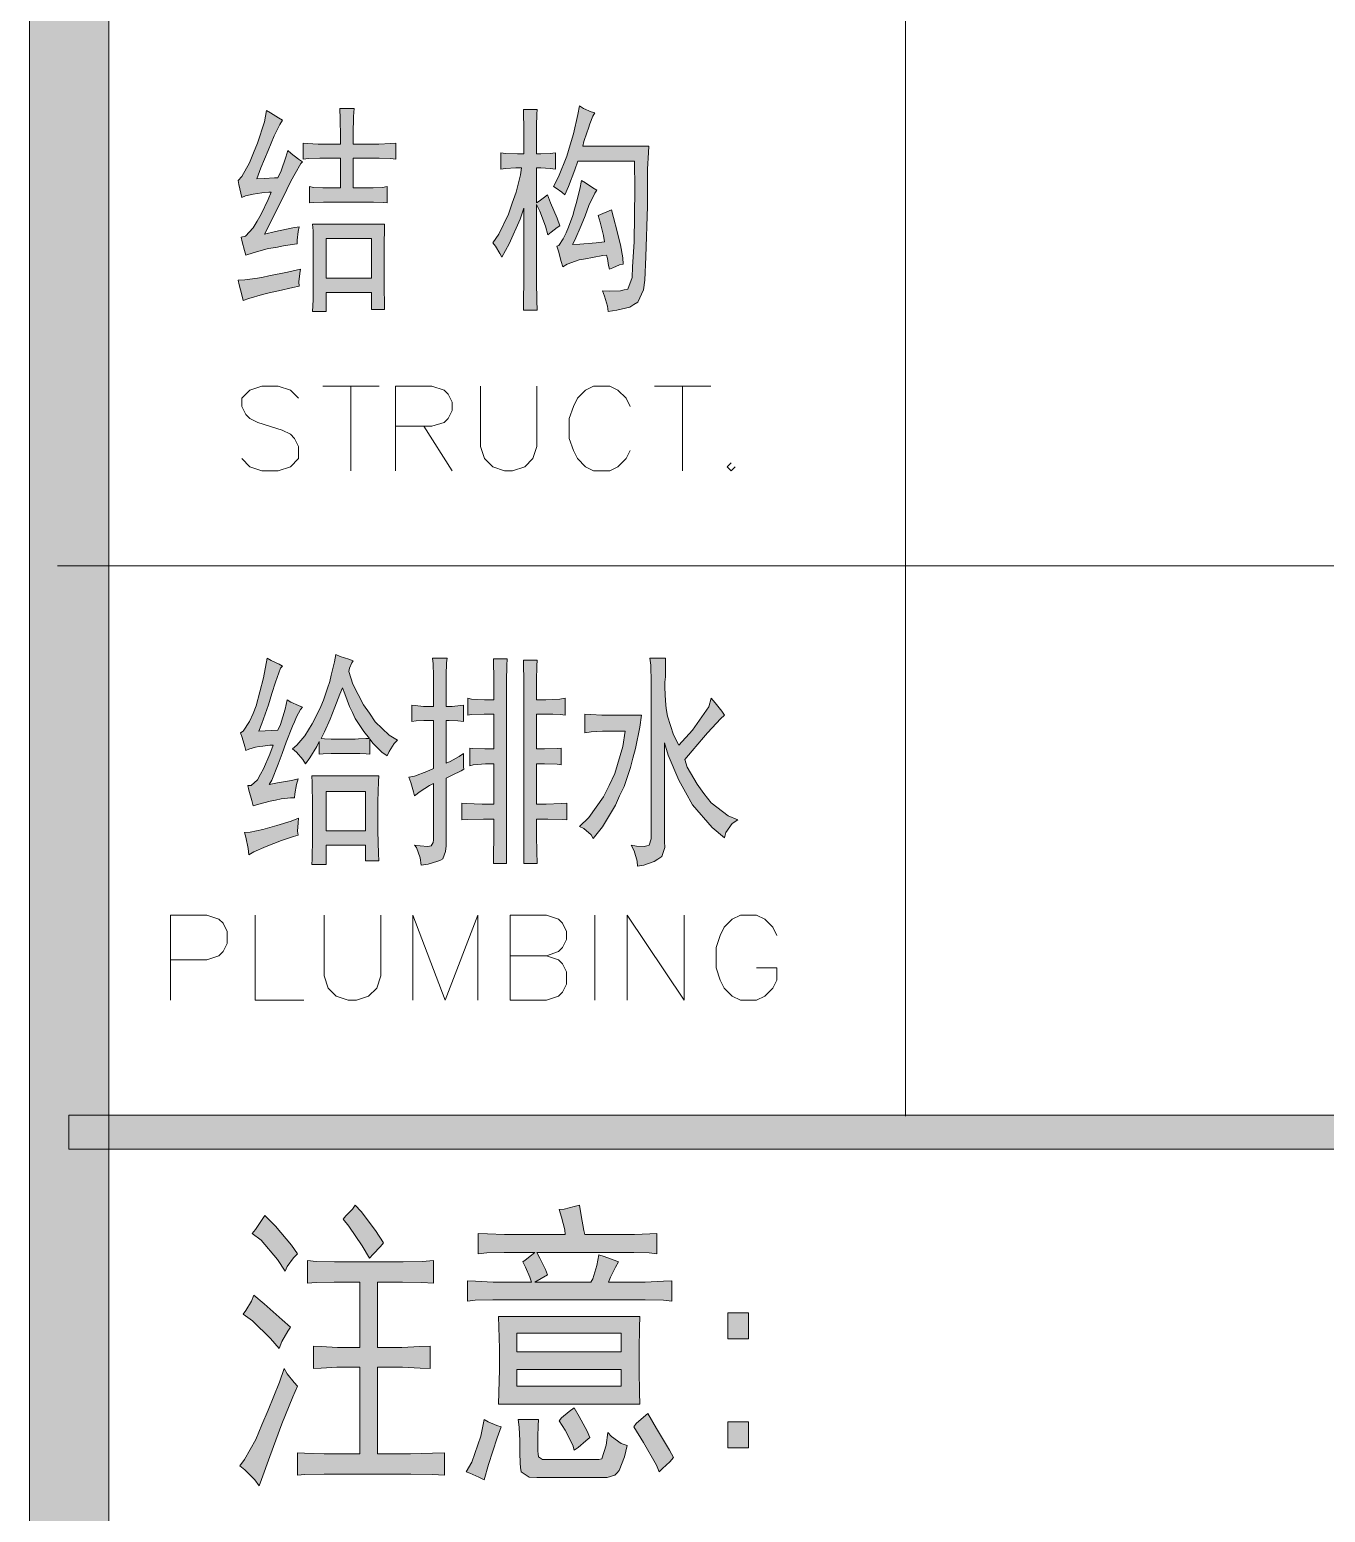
# Model space of a CAD drawing. Header units: millimetres. Extents: x 0 to 586, y 0 to 414.
# Drawn here: x 541.05 to 552.32, y 309.81 to 322.71 of the extents above; entities that cross this region are included whole.
import ezdxf

# ---------------------------------------------------------------- set-up
doc = ezdxf.new("R2010")
doc.units = ezdxf.units.MM

msp = doc.modelspace()

# ---------------------------------------------------------------- hatches: boundary and pattern name
h = msp.add_hatch(color=0)
h.dxf.hatch_style = 2
h.paths.add_polyline_path([(541.736139, 9.860139), (541.048222, 9.860139), (541.048222, 404.223361), (541.736139, 404.223361)])
h = msp.add_hatch(color=0)
h.dxf.hatch_style = 2
h.paths.add_polyline_path([(543.754028, 321.719222), (543.754028, 321.782722), (543.7505, 321.937944), (543.746972, 322.029667), (543.870444, 322.029667), (543.866917, 321.959111), (543.863389, 321.803889), (543.863389, 321.719222), (544.032722, 321.719222), (544.085639, 321.719222), (544.187944, 321.72275), (544.233806, 321.726278), (544.233806, 321.588694), (544.187944, 321.592222), (544.089167, 321.59575), (544.03625, 321.59575), (543.863389, 321.59575), (543.863389, 321.338222), (543.997444, 321.338222), (544.03625, 321.338222), (544.117389, 321.34175), (544.159722, 321.348806), (544.159722, 321.207694), (544.124444, 321.211222), (544.039778, 321.21475), (543.990389, 321.21475), (543.65525, 321.21475), (543.605861, 321.21475), (543.517667, 321.211222), (543.482389, 321.207694), (543.482389, 321.348806), (543.517667, 321.34175), (543.598806, 321.338222), (543.644667, 321.338222), (543.754028, 321.338222), (543.754028, 321.59575), (543.627028, 321.59575), (543.574111, 321.59575), (543.475333, 321.592222), (543.429472, 321.588694), (543.429472, 321.726278), (543.46475, 321.72275), (543.56, 321.719222), (543.612917, 321.719222)])
h = msp.add_hatch(color=0)
h.dxf.hatch_style = 2
h.paths.add_polyline_path([(545.965944, 321.990861), (545.948306, 321.962639), (545.923611, 321.895611), (545.9095, 321.856806), (545.895389, 321.818), (545.870694, 321.740389), (545.860111, 321.701583), (546.435139, 321.701583), (546.431611, 321.645139), (546.424556, 321.5005), (546.424556, 321.415833), (546.424556, 321.179472), (546.410444, 320.7385), (546.399861, 320.533889), (546.389278, 320.449222), (546.339889, 320.343389), (546.304611, 320.322222), (546.269333, 320.301056), (546.156444, 320.272833), (546.082361, 320.26225), (546.075306, 320.308111), (546.050611, 320.396306), (546.032972, 320.442167), (546.096472, 320.438639), (546.188194, 320.442167), (546.219944, 320.449222), (546.251694, 320.456278), (546.2905, 320.558583), (546.294028, 320.650306), (546.308139, 320.869028), (546.315194, 321.327639), (546.311667, 321.571056), (545.817778, 321.571056), (545.793083, 321.493444), (545.736639, 321.348806), (545.704889, 321.27825), (545.680194, 321.299417), (545.630806, 321.334694), (545.606111, 321.348806), (545.648444, 321.433472), (545.722528, 321.613389), (545.75075, 321.712167), (545.778972, 321.807417), (545.817778, 321.97675), (545.831889, 322.050833), (545.867167, 322.029667), (545.934194, 321.997917)])
h = msp.add_hatch(color=0)
h.dxf.hatch_style = 2
h.paths.add_polyline_path([(543.249556, 321.927361), (543.224861, 321.888556), (543.175472, 321.789778), (543.150778, 321.726278), (543.122556, 321.662778), (543.059056, 321.511083), (543.023778, 321.415833), (543.087278, 321.419361), (543.179, 321.426417), (543.207222, 321.426417), (543.235444, 321.486389), (543.277778, 321.606333), (543.295417, 321.662778), (543.323639, 321.638083), (543.387139, 321.588694), (543.422417, 321.564), (543.408306, 321.549889), (543.358917, 321.461694), (543.320111, 321.394667), (543.284833, 321.324111), (543.171944, 321.094806), (543.090806, 320.936056), (543.186056, 320.957222), (543.33775, 320.988972), (543.394194, 320.999556), (543.383611, 320.957222), (543.376556, 320.883139), (543.376556, 320.851389), (543.351861, 320.847861), (543.256611, 320.83375), (543.189583, 320.819639), (543.122556, 320.809056), (542.992028, 320.773778), (542.928528, 320.752611), (542.917944, 320.791417), (542.896778, 320.869028), (542.889722, 320.907833), (542.925, 320.918417), (542.992028, 320.988972), (543.027306, 321.048944), (543.062583, 321.108917), (543.122556, 321.235917), (543.150778, 321.299417), (543.129611, 321.299417), (543.069639, 321.295889), (543.030833, 321.288833), (542.992028, 321.281778), (542.925, 321.267667), (542.89325, 321.253556), (542.886194, 321.292361), (542.868556, 321.366444), (542.8615, 321.401722), (542.89325, 321.437), (542.960278, 321.556944), (542.995556, 321.641611), (543.030833, 321.726278), (543.090806, 321.91325), (543.108444, 322.012028), (543.143722, 321.990861), (543.214278, 321.948528)])
h = msp.add_hatch(color=0)
h.dxf.hatch_style = 2
h.paths.add_polyline_path([(545.556722, 320.929), (545.535556, 321.003083), (545.486167, 321.133611), (545.457944, 321.193583), (545.457944, 320.604444), (545.457944, 320.523306), (545.461472, 320.3575), (545.465, 320.272833), (545.345056, 320.272833), (545.345056, 320.361028), (545.348583, 320.526833), (545.348583, 320.604444), (545.348583, 321.161833), (545.316833, 321.066583), (545.221583, 320.851389), (545.158083, 320.734972), (545.140444, 320.766722), (545.101639, 320.830222), (545.076944, 320.858444), (545.129861, 320.936056), (545.214528, 321.108917), (545.246278, 321.204167), (545.281556, 321.299417), (545.320361, 321.451111), (545.327417, 321.511083), (545.278028, 321.511083), (545.189833, 321.507556), (545.1475, 321.5005), (545.1475, 321.641611), (545.189833, 321.638083), (545.292139, 321.634556), (545.348583, 321.634556), (545.348583, 321.810944), (545.348583, 321.870917), (545.345056, 321.973222), (545.345056, 322.019083), (545.465, 322.019083), (545.461472, 321.980278), (545.457944, 321.877972), (545.457944, 321.810944), (545.457944, 321.634556), (545.49675, 321.634556), (545.577889, 321.638083), (545.62375, 321.641611), (545.62375, 321.5005), (545.577889, 321.507556), (545.49675, 321.511083), (545.457944, 321.511083), (545.457944, 321.207694), (545.482639, 321.221806), (545.5285, 321.257083), (545.553194, 321.27825), (545.581417, 321.207694), (545.637861, 321.073639), (545.662556, 321.006611), (545.637861, 320.9925), (545.584944, 320.953694)])
h = msp.add_hatch(color=0)
h.dxf.hatch_style = 2
h.paths.add_polyline_path([(546.06825, 320.752611), (546.0365, 320.749083), (545.944778, 320.731444), (545.884806, 320.720861), (545.828361, 320.710278), (545.726056, 320.675), (545.68725, 320.650306), (545.673139, 320.696167), (545.648444, 320.787889), (545.634333, 320.830222), (545.651972, 320.837278), (545.690778, 320.893722), (545.715472, 320.946639), (545.736639, 320.996028), (545.775444, 321.098333), (545.789556, 321.15125), (545.803667, 321.200639), (545.835417, 321.327639), (545.849528, 321.401722), (545.884806, 321.380556), (545.948306, 321.338222), (545.983583, 321.317056), (545.965944, 321.292361), (545.913028, 321.183), (545.881278, 321.094806), (545.846, 321.010139), (545.793083, 320.883139), (545.771917, 320.844333), (545.835417, 320.847861), (545.976528, 320.858444), (546.050611, 320.869028), (546.040028, 320.921944), (546.011806, 321.038361), (545.994167, 321.098333), (546.110583, 321.147722), (546.128222, 321.080694), (546.159972, 320.957222), (546.174083, 320.89725), (546.188194, 320.840806), (546.209361, 320.727917), (546.212889, 320.675), (546.181139, 320.667944), (546.121167, 320.64325), (546.092944, 320.629139), (546.085889, 320.660889), (546.075306, 320.724389)])
h = msp.add_hatch(color=0)
h.paths.add_polyline_path([(544.135028, 321.020722), (544.135028, 320.971333), (544.1315, 320.858444), (544.1315, 320.798472), (544.1315, 320.533889), (544.1315, 320.459806), (544.135028, 320.332806), (544.135028, 320.279889), (544.022139, 320.279889), (544.022139, 320.428056), (543.627028, 320.428056), (543.627028, 320.26225), (543.510611, 320.26225), (543.514139, 320.364556), (543.514139, 320.495083), (543.514139, 320.526833), (543.514139, 320.812583), (543.514139, 320.858444), (543.514139, 320.964278), (543.510611, 321.020722)])
h.paths.add_polyline_path([(544.022139, 320.551528), (544.022139, 320.89725), (543.627028, 320.89725), (543.627028, 320.551528)])
h = msp.add_hatch(color=0)
h.dxf.hatch_style = 2
h.paths.add_polyline_path([(543.404778, 320.629139), (543.397722, 320.593861), (543.390667, 320.519778), (543.394194, 320.480972), (543.33775, 320.470389), (543.214278, 320.442167), (543.143722, 320.428056), (543.073167, 320.410417), (542.95675, 320.375139), (542.907361, 320.3575), (542.89325, 320.406889), (542.872083, 320.495083), (542.8615, 320.533889), (542.921472, 320.537417), (543.030833, 320.551528), (543.080222, 320.562111), (543.129611, 320.572694), (543.291889, 320.604444)])
h = msp.add_hatch(color=0)
h.paths.add_polyline_path([(543.863389, 317.221306), (543.852806, 317.203667), (543.831639, 317.157806), (543.824583, 317.129583), (543.859861, 317.020222), (543.951583, 316.840306), (544.0045, 316.766222), (544.053889, 316.692139), (544.177361, 316.575722), (544.247917, 316.533389), (544.219694, 316.501639), (544.177361, 316.434611), (544.159722, 316.395806), (544.113861, 316.427556), (544.03625, 316.501639), (544.008028, 316.540444), (544.008028, 316.409917), (543.976278, 316.413444), (543.919833, 316.416972), (543.891611, 316.416972), (543.708167, 316.416972), (543.672889, 316.416972), (543.602333, 316.413444), (543.567056, 316.409917), (543.567056, 316.519278), (543.545889, 316.476944), (543.485917, 316.378167), (543.447111, 316.32525), (543.425944, 316.364056), (543.3695, 316.427556), (543.334222, 316.455778), (543.373028, 316.487528), (543.443583, 316.568667), (543.475333, 316.621583), (543.507083, 316.6745), (543.56, 316.776806), (543.581167, 316.826194), (543.605861, 316.879111), (543.641139, 316.984944), (543.658778, 317.041389), (543.672889, 317.097833), (543.701111, 317.21425), (543.711694, 317.27775), (543.7505, 317.260111), (543.824583, 317.235417)])
h.paths.add_polyline_path([(544.0045, 316.5475), (543.955111, 316.607472), (543.881028, 316.720361), (543.856333, 316.773278), (543.831639, 316.826194), (543.789306, 316.935556), (543.771667, 316.988472), (543.746972, 316.932028), (543.704639, 316.819139), (543.683472, 316.766222), (543.662306, 316.713306), (543.612917, 316.603944), (543.584694, 316.5475), (543.612917, 316.543972), (543.672889, 316.540444), (543.708167, 316.540444), (543.881028, 316.540444), (543.90925, 316.543972), (543.97275, 316.5475)])
h = msp.add_hatch(color=0)
h.dxf.hatch_style = 2
h.paths.add_polyline_path([(543.249556, 317.175444), (543.231917, 317.157806), (543.186056, 317.037861), (543.154306, 316.939083), (543.126083, 316.840306), (543.069639, 316.678028), (543.041417, 316.611), (543.207222, 316.618056), (543.231917, 316.667444), (543.270722, 316.8015), (543.288361, 316.882639), (543.320111, 316.861472), (543.387139, 316.83325), (543.422417, 316.819139), (543.404778, 316.797972), (543.3695, 316.734472), (543.351861, 316.692139), (543.334222, 316.653333), (543.281306, 316.51575), (543.246028, 316.416972), (543.21075, 316.321722), (543.154306, 316.184139), (543.133139, 316.145333), (543.203694, 316.159444), (543.327167, 316.180611), (543.383611, 316.194722), (543.3695, 316.145333), (543.355389, 316.064194), (543.351861, 316.028917), (543.316583, 316.028917), (543.235444, 316.021861), (543.186056, 316.011278), (543.140194, 316.000694), (543.041417, 315.976), (542.992028, 315.961889), (542.981444, 316.00775), (542.95675, 316.095944), (542.946167, 316.138278), (542.974389, 316.138278), (543.030833, 316.187667), (543.055528, 316.237056), (543.08375, 316.282917), (543.136667, 316.409917), (543.168417, 316.487528), (543.136667, 316.487528), (543.076694, 316.480472), (543.044944, 316.476944), (543.013194, 316.469889), (542.95675, 316.45225), (542.928528, 316.441667), (542.921472, 316.476944), (542.896778, 316.554556), (542.882667, 316.596889), (542.907361, 316.611), (542.960278, 316.695667), (542.992028, 316.762694), (543.02025, 316.829722), (543.08375, 317.073139), (543.1155, 317.246), (543.150778, 317.224833), (543.217806, 317.193083)])
h = msp.add_hatch(color=0)
h.dxf.hatch_style = 2
h.paths.add_polyline_path([(544.346694, 316.208833), (544.396083, 316.219417), (544.505444, 316.258222), (544.561889, 316.286444), (544.561889, 316.702722), (544.5125, 316.702722), (544.477222, 316.702722), (544.410194, 316.699194), (544.374917, 316.695667), (544.374917, 316.836778), (544.403139, 316.83325), (544.473694, 316.826194), (544.5125, 316.826194), (544.561889, 316.826194), (544.561889, 317.037861), (544.561889, 317.090778), (544.558361, 317.196611), (544.554833, 317.246), (544.681833, 317.246), (544.674778, 317.203667), (544.67125, 317.097833), (544.67125, 317.037861), (544.67125, 316.826194), (544.724167, 316.826194), (544.79825, 316.83325), (544.822944, 316.836778), (544.822944, 316.695667), (544.773556, 316.699194), (544.699472, 316.702722), (544.67125, 316.702722), (544.67125, 316.332306), (544.706528, 316.346417), (544.784139, 316.38875), (544.822944, 316.416972), (544.822944, 316.371111), (544.822944, 316.300556), (544.826472, 316.279389), (544.801778, 316.265278), (544.724167, 316.226472), (544.67125, 316.201778), (544.67125, 315.612639), (544.667722, 315.56325), (544.643028, 315.49975), (544.621861, 315.489167), (544.600694, 315.478583), (544.516028, 315.453889), (544.456056, 315.443306), (544.445472, 315.506806), (544.413722, 315.598528), (544.396083, 315.619694), (544.445472, 315.612639), (544.5125, 315.605583), (544.526611, 315.609111), (544.540722, 315.612639), (544.558361, 315.640861), (544.561889, 315.665556), (544.561889, 316.155917), (544.526611, 316.138278), (544.445472, 316.085361), (544.396083, 316.046556), (544.389028, 316.081833), (544.364333, 316.162972)])
h = msp.add_hatch(color=0)
h.dxf.hatch_style = 2
h.paths.add_polyline_path([(545.087528, 316.988472), (545.087528, 317.080194), (545.084, 317.203667), (545.084, 317.238944), (545.203944, 317.238944), (545.200417, 317.1825), (545.196889, 317.044917), (545.196889, 316.96025), (545.196889, 315.457417), (545.084, 315.457417), (545.084, 315.542083), (545.087528, 315.679667), (545.087528, 315.729056), (545.087528, 315.845472), (544.995806, 315.845472), (544.854694, 315.841944), (544.808833, 315.838417), (544.808833, 315.983056), (544.847639, 315.979528), (544.985222, 315.976), (545.087528, 315.976), (545.087528, 316.32525), (545.013444, 316.32525), (544.907611, 316.318194), (544.879389, 316.307611), (544.879389, 316.462833), (544.904083, 316.459306), (545.009917, 316.455778), (545.087528, 316.455778), (545.087528, 316.759167), (545.002861, 316.759167), (544.889972, 316.755639), (544.86175, 316.748583), (544.86175, 316.89675), (544.8935, 316.889694), (545.006389, 316.882639), (545.087528, 316.882639)])
h = msp.add_hatch(color=0)
h.dxf.hatch_style = 2
h.paths.add_polyline_path([(545.465, 317.228361), (545.461472, 317.178972), (545.457944, 317.051972), (545.457944, 316.974361), (545.457944, 316.882639), (545.539083, 316.882639), (545.662556, 316.889694), (545.708417, 316.89675), (545.708417, 316.748583), (545.666083, 316.755639), (545.599056, 316.759167), (545.574361, 316.759167), (545.457944, 316.759167), (545.457944, 316.455778), (545.5285, 316.455778), (545.637861, 316.459306), (545.673139, 316.462833), (545.673139, 316.318194), (545.637861, 316.321722), (545.5285, 316.32525), (545.457944, 316.32525), (545.457944, 315.976), (545.542611, 315.976), (545.673139, 315.979528), (545.722528, 315.983056), (545.722528, 315.838417), (545.68725, 315.841944), (545.556722, 315.845472), (545.457944, 315.845472), (545.457944, 315.729056), (545.457944, 315.697306), (545.461472, 315.56325), (545.465, 315.457417), (545.348583, 315.457417), (545.348583, 316.974361), (545.348583, 317.059028), (545.345056, 317.186028), (545.345056, 317.228361)])
h = msp.add_hatch(color=0)
h.dxf.hatch_style = 2
h.paths.add_polyline_path([(546.579778, 317.246), (546.579778, 317.186028), (546.579778, 317.083722), (546.57625, 317.037861), (546.57625, 316.988472), (546.579778, 316.875583), (546.586833, 316.808556), (546.597417, 316.741528), (546.650333, 316.57925), (546.696194, 316.487528), (546.816139, 316.618056), (546.95725, 316.822667), (546.978417, 316.89675), (547.013694, 316.857944), (547.070139, 316.783861), (547.094833, 316.748583), (547.059556, 316.716833), (546.985472, 316.639222), (546.946667, 316.596889), (546.911389, 316.554556), (546.812611, 316.438139), (546.749111, 316.364056), (546.770278, 316.297028), (546.854944, 316.148861), (546.914917, 316.067722), (546.978417, 315.986583), (547.126583, 315.873694), (547.21125, 315.838417), (547.161861, 315.806667), (547.105417, 315.729056), (547.094833, 315.683194), (546.985472, 315.771389), (546.816139, 315.968944), (546.756167, 316.078306), (546.696194, 316.184139), (546.604472, 316.402861), (546.572722, 316.508694), (546.572722, 315.651444), (546.57625, 315.598528), (546.548028, 315.520917), (546.51275, 315.496222), (546.481, 315.475056), (546.392806, 315.443306), (546.336361, 315.43625), (546.332833, 315.478583), (546.308139, 315.570306), (546.283444, 315.619694), (546.329306, 315.609111), (546.396333, 315.605583), (546.4175, 315.612639), (546.438667, 315.619694), (546.456306, 315.672611), (546.456306, 315.714944), (546.456306, 316.935556), (546.456306, 317.034333), (546.452778, 317.186028), (546.445722, 317.246)])
h = msp.add_hatch(color=0)
h.dxf.hatch_style = 2
h.paths.add_polyline_path([(546.371639, 316.748583), (546.357528, 316.646278), (546.318722, 316.459306), (546.297556, 316.374639), (546.276389, 316.2935), (546.219944, 316.127694), (546.181139, 316.046556), (546.145861, 315.965417), (546.032972, 315.778444), (545.951833, 315.676139), (545.934194, 315.707889), (545.870694, 315.764333), (545.831889, 315.781972), (545.913028, 315.859583), (546.040028, 316.0395), (546.089417, 316.138278), (546.138806, 316.240583), (546.209361, 316.476944), (546.230528, 316.611), (546.075306, 316.611), (546.032972, 316.611), (545.934194, 316.603944), (545.87775, 316.596889), (545.87775, 316.759167), (545.930667, 316.755639), (546.025917, 316.748583), (546.06825, 316.748583)])
h = msp.add_hatch(color=0)
h.paths.add_polyline_path([(543.969222, 315.482111), (543.969222, 315.619694), (543.627028, 315.619694), (543.627028, 315.450361), (543.503556, 315.450361), (543.507083, 315.496222), (543.510611, 315.683194), (543.510611, 315.820778), (543.510611, 315.961889), (543.507083, 316.162972), (543.503556, 316.222944), (544.085639, 316.222944), (544.082111, 316.173556), (544.078583, 315.997167), (544.078583, 315.866639), (544.078583, 315.739639), (544.082111, 315.545611), (544.085639, 315.482111)])
h.paths.add_polyline_path([(543.969222, 315.743167), (543.969222, 316.085361), (543.627028, 316.085361), (543.627028, 315.743167)])
h = msp.add_hatch(color=0)
h.dxf.hatch_style = 2
h.paths.add_polyline_path([(542.917944, 315.729056), (542.967333, 315.732583), (543.076694, 315.75375), (543.136667, 315.771389), (543.200167, 315.789028), (543.323639, 315.827833), (543.387139, 315.852528), (543.383611, 315.813722), (543.380083, 315.739639), (543.383611, 315.704361), (543.344806, 315.693778), (543.238972, 315.6585), (543.171944, 315.633806), (543.104917, 315.605583), (542.999083, 315.559722), (542.95675, 315.535028), (542.949694, 315.587944), (542.928528, 315.686722)])
h = msp.add_hatch(color=0)
h.dxf.hatch_style = 2
h.paths.add_polyline_path([(541.390417, 312.973861), (541.390417, 313.270194), (575.772139, 313.270194), (575.772139, 312.973861)])
h = msp.add_hatch(color=0)
h.dxf.hatch_style = 2
h.paths.add_polyline_path([(543.775194, 312.363556), (543.799889, 312.391778), (543.856333, 312.45175), (543.881028, 312.487028), (543.933944, 312.430583), (544.057417, 312.264778), (544.127972, 312.158944), (544.09975, 312.127194), (544.03625, 312.060167), (544.0045, 312.024889), (543.941, 312.130722), (543.824583, 312.303583)])
h = msp.add_hatch(color=0)
h.dxf.hatch_style = 2
h.paths.add_polyline_path([(545.24275, 312.074278), (545.175722, 312.074278), (545.027556, 312.07075), (544.949944, 312.063694), (544.949944, 312.240083), (545.031083, 312.236556), (545.17925, 312.2295), (545.24275, 312.2295), (545.708417, 312.2295), (545.704889, 312.271833), (545.676667, 312.381194), (545.6555, 312.448222), (545.697833, 312.45175), (545.786028, 312.472917), (545.831889, 312.487028), (545.846, 312.395306), (545.870694, 312.264778), (545.87775, 312.2295), (546.234056, 312.2295), (546.311667, 312.2295), (546.445722, 312.236556), (546.505694, 312.240083), (546.505694, 312.063694), (546.438667, 312.07075), (546.304611, 312.074278), (546.234056, 312.074278), (545.461472, 312.074278), (545.486167, 312.024889), (545.535556, 311.926111), (545.553194, 311.88025), (545.443833, 311.81675), (545.930667, 311.81675), (545.948306, 311.844972), (545.983583, 311.961389), (546.001222, 312.053111), (546.047083, 312.039), (546.135278, 312.00725), (546.170556, 311.993139), (546.145861, 311.947278), (546.103528, 311.859083), (546.085889, 311.81675), (546.318722, 311.81675), (546.403389, 311.81675), (546.562139, 311.823806), (546.636222, 311.827333), (546.636222, 311.650944), (546.562139, 311.658), (546.403389, 311.661528), (546.318722, 311.661528), (545.158083, 311.661528), (545.076944, 311.661528), (544.92525, 311.658), (544.858222, 311.650944), (544.858222, 311.827333), (544.928778, 311.823806), (545.080472, 311.81675), (545.158083, 311.81675), (545.415611, 311.81675), (545.4015, 311.859083), (545.362694, 311.947278), (545.338, 311.993139), (545.359167, 312.00725), (545.415611, 312.049583), (545.443833, 312.074278)])
h = msp.add_hatch(color=0)
h.dxf.hatch_style = 2
h.paths.add_polyline_path([(543.094333, 312.395306), (543.186056, 312.303583), (543.327167, 312.137778), (543.380083, 312.063694), (543.344806, 312.028417), (543.288361, 311.950806), (543.270722, 311.912), (543.203694, 312.014306), (543.062583, 312.180111), (542.984972, 312.240083), (543.013194, 312.275361), (543.066111, 312.352972)])
h = msp.add_hatch(color=0)
h.dxf.hatch_style = 2
h.paths.add_polyline_path([(544.223222, 311.993139), (544.297306, 311.993139), (544.466639, 311.996667), (544.561889, 312.003722), (544.561889, 311.806167), (544.459583, 311.813222), (544.293778, 311.81675), (544.230278, 311.81675), (544.075056, 311.81675), (544.075056, 311.248778), (544.223222, 311.248778), (544.286722, 311.248778), (544.441944, 311.255833), (544.533667, 311.259361), (544.533667, 311.065333), (544.445472, 311.068861), (544.293778, 311.075917), (544.223222, 311.075917), (544.075056, 311.075917), (544.075056, 310.320972), (544.269083, 310.320972), (544.360806, 310.320972), (544.554833, 310.328028), (544.657139, 310.331556), (544.657139, 310.137528), (544.554833, 310.141056), (544.364333, 310.144583), (544.276139, 310.144583), (543.711694, 310.144583), (543.609389, 310.144583), (543.443583, 310.141056), (543.380083, 310.137528), (543.380083, 310.331556), (543.440056, 310.328028), (543.609389, 310.320972), (543.71875, 310.320972), (543.919833, 310.320972), (543.919833, 311.075917), (543.796361, 311.075917), (543.722278, 311.075917), (543.584694, 311.068861), (543.517667, 311.065333), (543.517667, 311.259361), (543.584694, 311.255833), (543.725806, 311.248778), (543.803417, 311.248778), (543.919833, 311.248778), (543.919833, 311.81675), (543.775194, 311.81675), (543.697583, 311.81675), (543.542361, 311.813222), (543.46475, 311.806167), (543.46475, 312.003722), (543.542361, 311.996667), (543.701111, 311.993139), (543.78225, 311.993139)])
h = msp.add_hatch(color=0)
h.dxf.hatch_style = 2
h.paths.add_polyline_path([(542.999083, 311.703861), (543.087278, 311.62625), (543.246028, 311.488667), (543.316583, 311.425167), (543.295417, 311.389889), (543.2425, 311.298167), (543.217806, 311.238194), (543.143722, 311.326389), (542.9885, 311.478083), (542.907361, 311.538056), (542.928528, 311.569806), (542.977917, 311.650944)])
h = msp.add_hatch(color=0)
h.paths.add_polyline_path([(546.357528, 311.516889), (546.354, 311.421639), (546.350472, 311.231139), (546.350472, 311.135889), (546.350472, 311.047694), (546.354, 310.857194), (546.357528, 310.754889), (545.126333, 310.754889), (545.129861, 310.857194), (545.136917, 311.05475), (545.136917, 311.146472), (545.136917, 311.238194), (545.129861, 311.425167), (545.126333, 311.516889)])
h.paths.add_polyline_path([(546.19525, 311.209972), (546.19525, 311.37225), (545.288611, 311.37225), (545.288611, 311.209972)])
h.paths.add_polyline_path([(546.19525, 310.910111), (546.19525, 311.05475), (545.288611, 311.05475), (545.288611, 310.910111)])
h = msp.add_hatch(color=0)
h.dxf.hatch_style = 2
h.paths.add_polyline_path([(547.302972, 311.322861), (547.123056, 311.322861), (547.123056, 311.548639), (547.302972, 311.548639)])
h = msp.add_hatch(color=0)
h.dxf.hatch_style = 2
h.paths.add_polyline_path([(543.380083, 310.910111), (543.33775, 310.818389), (543.2425, 310.582028), (543.189583, 310.440917), (543.136667, 310.299806), (543.066111, 310.098722), (543.044944, 310.042278), (543.006139, 310.095194), (542.921472, 310.183389), (542.875611, 310.218667), (542.917944, 310.271583), (543.016722, 310.447972), (543.069639, 310.574972), (543.122556, 310.701972), (543.221333, 310.945389), (543.263667, 311.065333), (543.288361, 311.019472), (543.348333, 310.941861)])
h = msp.add_hatch(color=0)
h.dxf.hatch_style = 2
h.paths.add_polyline_path([(545.786028, 310.723139), (545.828361, 310.645528), (545.898917, 310.518528), (545.923611, 310.465611), (545.888333, 310.433861), (545.821306, 310.377417), (545.786028, 310.352722), (545.775444, 310.398583), (545.708417, 310.529111), (545.6555, 310.61025), (545.676667, 310.634944), (545.743694, 310.691389)])
h = msp.add_hatch(color=0)
h.dxf.hatch_style = 2
h.paths.add_polyline_path([(546.428083, 310.67375), (546.502167, 310.543222), (546.615056, 310.352722), (546.650333, 310.289222), (546.618583, 310.253944), (546.555083, 310.193972), (546.526861, 310.16575), (546.502167, 310.222194), (546.389278, 310.41975), (546.304611, 310.557333), (546.325778, 310.585556), (546.389278, 310.642)])
h = msp.add_hatch(color=0)
h.dxf.hatch_style = 2
h.paths.add_polyline_path([(545.151028, 310.557333), (545.11575, 310.462083), (545.041667, 310.22925), (545.002861, 310.095194), (544.957, 310.119889), (544.879389, 310.155167), (544.847639, 310.16575), (544.897028, 310.250417), (544.974639, 310.476194), (545.002861, 310.620833), (545.038139, 310.599667), (545.112222, 310.567917)])
h = msp.add_hatch(color=0)
h.dxf.hatch_style = 2
h.paths.add_polyline_path([(545.475583, 310.620833), (545.472056, 310.564389), (545.468528, 310.472667), (545.468528, 310.433861), (545.468528, 310.405639), (545.468528, 310.345667), (545.472056, 310.320972), (545.475583, 310.296278), (545.510861, 310.271583), (545.546139, 310.271583), (546.001222, 310.271583), (546.025917, 310.278639), (546.064722, 310.398583), (546.078833, 310.507944), (546.110583, 310.472667), (546.19525, 310.412694), (546.248167, 310.395056), (546.223472, 310.296278), (546.177611, 310.176333), (546.156444, 310.155167), (546.138806, 310.137528), (546.071778, 310.116361), (546.025917, 310.116361), (545.461472, 310.116361), (545.394444, 310.119889), (545.323889, 310.16575), (545.320361, 310.204556), (545.316833, 310.239833), (545.313306, 310.331556), (545.313306, 310.384472), (545.313306, 310.433861), (545.30625, 310.553806), (545.299194, 310.620833)])
h = msp.add_hatch(color=0)
h.dxf.hatch_style = 2
h.paths.add_polyline_path([(547.302972, 310.373889), (547.123056, 310.373889), (547.123056, 310.599667), (547.302972, 310.599667)])

# ---------------------------------------------------------------- linework, layer by layer
at = {"color": 0, "lineweight": 0}
for points in [[(541.736139, 9.860139), (541.048222, 9.860139), (541.048222, 404.223361), (541.736139, 404.223361)], [(543.754028, 321.719222), (543.754028, 321.782722), (543.7505, 321.937944), (543.746972, 322.029667), (543.870444, 322.029667), (543.866917, 321.959111), (543.863389, 321.803889), (543.863389, 321.719222), (544.032722, 321.719222), (544.085639, 321.719222), (544.187944, 321.72275), (544.233806, 321.726278), (544.233806, 321.588694), (544.187944, 321.592222), (544.089167, 321.59575), (544.03625, 321.59575), (543.863389, 321.59575), (543.863389, 321.338222), (543.997444, 321.338222), (544.03625, 321.338222), (544.117389, 321.34175), (544.159722, 321.348806), (544.159722, 321.207694), (544.124444, 321.211222), (544.039778, 321.21475), (543.990389, 321.21475), (543.65525, 321.21475), (543.605861, 321.21475), (543.517667, 321.211222), (543.482389, 321.207694), (543.482389, 321.348806), (543.517667, 321.34175), (543.598806, 321.338222), (543.644667, 321.338222), (543.754028, 321.338222), (543.754028, 321.59575), (543.627028, 321.59575), (543.574111, 321.59575), (543.475333, 321.592222), (543.429472, 321.588694), (543.429472, 321.726278), (543.46475, 321.72275), (543.56, 321.719222), (543.612917, 321.719222)], [(545.965944, 321.990861), (545.948306, 321.962639), (545.923611, 321.895611), (545.9095, 321.856806), (545.895389, 321.818), (545.870694, 321.740389), (545.860111, 321.701583), (546.435139, 321.701583), (546.431611, 321.645139), (546.424556, 321.5005), (546.424556, 321.415833), (546.424556, 321.179472), (546.410444, 320.7385), (546.399861, 320.533889), (546.389278, 320.449222), (546.339889, 320.343389), (546.304611, 320.322222), (546.269333, 320.301056), (546.156444, 320.272833), (546.082361, 320.26225), (546.075306, 320.308111), (546.050611, 320.396306), (546.032972, 320.442167), (546.096472, 320.438639), (546.188194, 320.442167), (546.219944, 320.449222), (546.251694, 320.456278), (546.2905, 320.558583), (546.294028, 320.650306), (546.308139, 320.869028), (546.315194, 321.327639), (546.311667, 321.571056), (545.817778, 321.571056), (545.793083, 321.493444), (545.736639, 321.348806), (545.704889, 321.27825), (545.680194, 321.299417), (545.630806, 321.334694), (545.606111, 321.348806), (545.648444, 321.433472), (545.722528, 321.613389), (545.75075, 321.712167), (545.778972, 321.807417), (545.817778, 321.97675), (545.831889, 322.050833), (545.867167, 322.029667), (545.934194, 321.997917)], [(543.249556, 321.927361), (543.224861, 321.888556), (543.175472, 321.789778), (543.150778, 321.726278), (543.122556, 321.662778), (543.059056, 321.511083), (543.023778, 321.415833), (543.087278, 321.419361), (543.179, 321.426417), (543.207222, 321.426417), (543.235444, 321.486389), (543.277778, 321.606333), (543.295417, 321.662778), (543.323639, 321.638083), (543.387139, 321.588694), (543.422417, 321.564), (543.408306, 321.549889), (543.358917, 321.461694), (543.320111, 321.394667), (543.284833, 321.324111), (543.171944, 321.094806), (543.090806, 320.936056), (543.186056, 320.957222), (543.33775, 320.988972), (543.394194, 320.999556), (543.383611, 320.957222), (543.376556, 320.883139), (543.376556, 320.851389), (543.351861, 320.847861), (543.256611, 320.83375), (543.189583, 320.819639), (543.122556, 320.809056), (542.992028, 320.773778), (542.928528, 320.752611), (542.917944, 320.791417), (542.896778, 320.869028), (542.889722, 320.907833), (542.925, 320.918417), (542.992028, 320.988972), (543.027306, 321.048944), (543.062583, 321.108917), (543.122556, 321.235917), (543.150778, 321.299417), (543.129611, 321.299417), (543.069639, 321.295889), (543.030833, 321.288833), (542.992028, 321.281778), (542.925, 321.267667), (542.89325, 321.253556), (542.886194, 321.292361), (542.868556, 321.366444), (542.8615, 321.401722), (542.89325, 321.437), (542.960278, 321.556944), (542.995556, 321.641611), (543.030833, 321.726278), (543.090806, 321.91325), (543.108444, 322.012028), (543.143722, 321.990861), (543.214278, 321.948528)], [(545.556722, 320.929), (545.535556, 321.003083), (545.486167, 321.133611), (545.457944, 321.193583), (545.457944, 320.604444), (545.457944, 320.523306), (545.461472, 320.3575), (545.465, 320.272833), (545.345056, 320.272833), (545.345056, 320.361028), (545.348583, 320.526833), (545.348583, 320.604444), (545.348583, 321.161833), (545.316833, 321.066583), (545.221583, 320.851389), (545.158083, 320.734972), (545.140444, 320.766722), (545.101639, 320.830222), (545.076944, 320.858444), (545.129861, 320.936056), (545.214528, 321.108917), (545.246278, 321.204167), (545.281556, 321.299417), (545.320361, 321.451111), (545.327417, 321.511083), (545.278028, 321.511083), (545.189833, 321.507556), (545.1475, 321.5005), (545.1475, 321.641611), (545.189833, 321.638083), (545.292139, 321.634556), (545.348583, 321.634556), (545.348583, 321.810944), (545.348583, 321.870917), (545.345056, 321.973222), (545.345056, 322.019083), (545.465, 322.019083), (545.461472, 321.980278), (545.457944, 321.877972), (545.457944, 321.810944), (545.457944, 321.634556), (545.49675, 321.634556), (545.577889, 321.638083), (545.62375, 321.641611), (545.62375, 321.5005), (545.577889, 321.507556), (545.49675, 321.511083), (545.457944, 321.511083), (545.457944, 321.207694), (545.482639, 321.221806), (545.5285, 321.257083), (545.553194, 321.27825), (545.581417, 321.207694), (545.637861, 321.073639), (545.662556, 321.006611), (545.637861, 320.9925), (545.584944, 320.953694)], [(546.06825, 320.752611), (546.0365, 320.749083), (545.944778, 320.731444), (545.884806, 320.720861), (545.828361, 320.710278), (545.726056, 320.675), (545.68725, 320.650306), (545.673139, 320.696167), (545.648444, 320.787889), (545.634333, 320.830222), (545.651972, 320.837278), (545.690778, 320.893722), (545.715472, 320.946639), (545.736639, 320.996028), (545.775444, 321.098333), (545.789556, 321.15125), (545.803667, 321.200639), (545.835417, 321.327639), (545.849528, 321.401722), (545.884806, 321.380556), (545.948306, 321.338222), (545.983583, 321.317056), (545.965944, 321.292361), (545.913028, 321.183), (545.881278, 321.094806), (545.846, 321.010139), (545.793083, 320.883139), (545.771917, 320.844333), (545.835417, 320.847861), (545.976528, 320.858444), (546.050611, 320.869028), (546.040028, 320.921944), (546.011806, 321.038361), (545.994167, 321.098333), (546.110583, 321.147722), (546.128222, 321.080694), (546.159972, 320.957222), (546.174083, 320.89725), (546.188194, 320.840806), (546.209361, 320.727917), (546.212889, 320.675), (546.181139, 320.667944), (546.121167, 320.64325), (546.092944, 320.629139), (546.085889, 320.660889), (546.075306, 320.724389)], [(544.135028, 321.020722), (544.135028, 320.971333), (544.1315, 320.858444), (544.1315, 320.798472), (544.1315, 320.533889), (544.1315, 320.459806), (544.135028, 320.332806), (544.135028, 320.279889), (544.022139, 320.279889), (544.022139, 320.428056), (543.627028, 320.428056), (543.627028, 320.26225), (543.510611, 320.26225), (543.514139, 320.364556), (543.514139, 320.495083), (543.514139, 320.526833), (543.514139, 320.812583), (543.514139, 320.858444), (543.514139, 320.964278), (543.510611, 321.020722)], [(544.022139, 320.551528), (544.022139, 320.89725), (543.627028, 320.89725), (543.627028, 320.551528)], [(543.404778, 320.629139), (543.397722, 320.593861), (543.390667, 320.519778), (543.394194, 320.480972), (543.33775, 320.470389), (543.214278, 320.442167), (543.143722, 320.428056), (543.073167, 320.410417), (542.95675, 320.375139), (542.907361, 320.3575), (542.89325, 320.406889), (542.872083, 320.495083), (542.8615, 320.533889), (542.921472, 320.537417), (543.030833, 320.551528), (543.080222, 320.562111), (543.129611, 320.572694), (543.291889, 320.604444)], [(543.863389, 317.221306), (543.852806, 317.203667), (543.831639, 317.157806), (543.824583, 317.129583), (543.859861, 317.020222), (543.951583, 316.840306), (544.0045, 316.766222), (544.053889, 316.692139), (544.177361, 316.575722), (544.247917, 316.533389), (544.219694, 316.501639), (544.177361, 316.434611), (544.159722, 316.395806), (544.113861, 316.427556), (544.03625, 316.501639), (544.008028, 316.540444), (544.008028, 316.409917), (543.976278, 316.413444), (543.919833, 316.416972), (543.891611, 316.416972), (543.708167, 316.416972), (543.672889, 316.416972), (543.602333, 316.413444), (543.567056, 316.409917), (543.567056, 316.519278), (543.545889, 316.476944), (543.485917, 316.378167), (543.447111, 316.32525), (543.425944, 316.364056), (543.3695, 316.427556), (543.334222, 316.455778), (543.373028, 316.487528), (543.443583, 316.568667), (543.475333, 316.621583), (543.507083, 316.6745), (543.56, 316.776806), (543.581167, 316.826194), (543.605861, 316.879111), (543.641139, 316.984944), (543.658778, 317.041389), (543.672889, 317.097833), (543.701111, 317.21425), (543.711694, 317.27775), (543.7505, 317.260111), (543.824583, 317.235417)], [(543.249556, 317.175444), (543.231917, 317.157806), (543.186056, 317.037861), (543.154306, 316.939083), (543.126083, 316.840306), (543.069639, 316.678028), (543.041417, 316.611), (543.207222, 316.618056), (543.231917, 316.667444), (543.270722, 316.8015), (543.288361, 316.882639), (543.320111, 316.861472), (543.387139, 316.83325), (543.422417, 316.819139), (543.404778, 316.797972), (543.3695, 316.734472), (543.351861, 316.692139), (543.334222, 316.653333), (543.281306, 316.51575), (543.246028, 316.416972), (543.21075, 316.321722), (543.154306, 316.184139), (543.133139, 316.145333), (543.203694, 316.159444), (543.327167, 316.180611), (543.383611, 316.194722), (543.3695, 316.145333), (543.355389, 316.064194), (543.351861, 316.028917), (543.316583, 316.028917), (543.235444, 316.021861), (543.186056, 316.011278), (543.140194, 316.000694), (543.041417, 315.976), (542.992028, 315.961889), (542.981444, 316.00775), (542.95675, 316.095944), (542.946167, 316.138278), (542.974389, 316.138278), (543.030833, 316.187667), (543.055528, 316.237056), (543.08375, 316.282917), (543.136667, 316.409917), (543.168417, 316.487528), (543.136667, 316.487528), (543.076694, 316.480472), (543.044944, 316.476944), (543.013194, 316.469889), (542.95675, 316.45225), (542.928528, 316.441667), (542.921472, 316.476944), (542.896778, 316.554556), (542.882667, 316.596889), (542.907361, 316.611), (542.960278, 316.695667), (542.992028, 316.762694), (543.02025, 316.829722), (543.08375, 317.073139), (543.1155, 317.246), (543.150778, 317.224833), (543.217806, 317.193083)], [(544.346694, 316.208833), (544.396083, 316.219417), (544.505444, 316.258222), (544.561889, 316.286444), (544.561889, 316.702722), (544.5125, 316.702722), (544.477222, 316.702722), (544.410194, 316.699194), (544.374917, 316.695667), (544.374917, 316.836778), (544.403139, 316.83325), (544.473694, 316.826194), (544.5125, 316.826194), (544.561889, 316.826194), (544.561889, 317.037861), (544.561889, 317.090778), (544.558361, 317.196611), (544.554833, 317.246), (544.681833, 317.246), (544.674778, 317.203667), (544.67125, 317.097833), (544.67125, 317.037861), (544.67125, 316.826194), (544.724167, 316.826194), (544.79825, 316.83325), (544.822944, 316.836778), (544.822944, 316.695667), (544.773556, 316.699194), (544.699472, 316.702722), (544.67125, 316.702722), (544.67125, 316.332306), (544.706528, 316.346417), (544.784139, 316.38875), (544.822944, 316.416972), (544.822944, 316.371111), (544.822944, 316.300556), (544.826472, 316.279389), (544.801778, 316.265278), (544.724167, 316.226472), (544.67125, 316.201778), (544.67125, 315.612639), (544.667722, 315.56325), (544.643028, 315.49975), (544.621861, 315.489167), (544.600694, 315.478583), (544.516028, 315.453889), (544.456056, 315.443306), (544.445472, 315.506806), (544.413722, 315.598528), (544.396083, 315.619694), (544.445472, 315.612639), (544.5125, 315.605583), (544.526611, 315.609111), (544.540722, 315.612639), (544.558361, 315.640861), (544.561889, 315.665556), (544.561889, 316.155917), (544.526611, 316.138278), (544.445472, 316.085361), (544.396083, 316.046556), (544.389028, 316.081833), (544.364333, 316.162972)], [(545.087528, 316.988472), (545.087528, 317.080194), (545.084, 317.203667), (545.084, 317.238944), (545.203944, 317.238944), (545.200417, 317.1825), (545.196889, 317.044917), (545.196889, 316.96025), (545.196889, 315.457417), (545.084, 315.457417), (545.084, 315.542083), (545.087528, 315.679667), (545.087528, 315.729056), (545.087528, 315.845472), (544.995806, 315.845472), (544.854694, 315.841944), (544.808833, 315.838417), (544.808833, 315.983056), (544.847639, 315.979528), (544.985222, 315.976), (545.087528, 315.976), (545.087528, 316.32525), (545.013444, 316.32525), (544.907611, 316.318194), (544.879389, 316.307611), (544.879389, 316.462833), (544.904083, 316.459306), (545.009917, 316.455778), (545.087528, 316.455778), (545.087528, 316.759167), (545.002861, 316.759167), (544.889972, 316.755639), (544.86175, 316.748583), (544.86175, 316.89675), (544.8935, 316.889694), (545.006389, 316.882639), (545.087528, 316.882639)], [(545.465, 317.228361), (545.461472, 317.178972), (545.457944, 317.051972), (545.457944, 316.974361), (545.457944, 316.882639), (545.539083, 316.882639), (545.662556, 316.889694), (545.708417, 316.89675), (545.708417, 316.748583), (545.666083, 316.755639), (545.599056, 316.759167), (545.574361, 316.759167), (545.457944, 316.759167), (545.457944, 316.455778), (545.5285, 316.455778), (545.637861, 316.459306), (545.673139, 316.462833), (545.673139, 316.318194), (545.637861, 316.321722), (545.5285, 316.32525), (545.457944, 316.32525), (545.457944, 315.976), (545.542611, 315.976), (545.673139, 315.979528), (545.722528, 315.983056), (545.722528, 315.838417), (545.68725, 315.841944), (545.556722, 315.845472), (545.457944, 315.845472), (545.457944, 315.729056), (545.457944, 315.697306), (545.461472, 315.56325), (545.465, 315.457417), (545.348583, 315.457417), (545.348583, 316.974361), (545.348583, 317.059028), (545.345056, 317.186028), (545.345056, 317.228361)], [(546.579778, 317.246), (546.579778, 317.186028), (546.579778, 317.083722), (546.57625, 317.037861), (546.57625, 316.988472), (546.579778, 316.875583), (546.586833, 316.808556), (546.597417, 316.741528), (546.650333, 316.57925), (546.696194, 316.487528), (546.816139, 316.618056), (546.95725, 316.822667), (546.978417, 316.89675), (547.013694, 316.857944), (547.070139, 316.783861), (547.094833, 316.748583), (547.059556, 316.716833), (546.985472, 316.639222), (546.946667, 316.596889), (546.911389, 316.554556), (546.812611, 316.438139), (546.749111, 316.364056), (546.770278, 316.297028), (546.854944, 316.148861), (546.914917, 316.067722), (546.978417, 315.986583), (547.126583, 315.873694), (547.21125, 315.838417), (547.161861, 315.806667), (547.105417, 315.729056), (547.094833, 315.683194), (546.985472, 315.771389), (546.816139, 315.968944), (546.756167, 316.078306), (546.696194, 316.184139), (546.604472, 316.402861), (546.572722, 316.508694), (546.572722, 315.651444), (546.57625, 315.598528), (546.548028, 315.520917), (546.51275, 315.496222), (546.481, 315.475056), (546.392806, 315.443306), (546.336361, 315.43625), (546.332833, 315.478583), (546.308139, 315.570306), (546.283444, 315.619694), (546.329306, 315.609111), (546.396333, 315.605583), (546.4175, 315.612639), (546.438667, 315.619694), (546.456306, 315.672611), (546.456306, 315.714944), (546.456306, 316.935556), (546.456306, 317.034333), (546.452778, 317.186028), (546.445722, 317.246)], [(544.0045, 316.5475), (543.955111, 316.607472), (543.881028, 316.720361), (543.856333, 316.773278), (543.831639, 316.826194), (543.789306, 316.935556), (543.771667, 316.988472), (543.746972, 316.932028), (543.704639, 316.819139), (543.683472, 316.766222), (543.662306, 316.713306), (543.612917, 316.603944), (543.584694, 316.5475), (543.612917, 316.543972), (543.672889, 316.540444), (543.708167, 316.540444), (543.881028, 316.540444), (543.90925, 316.543972), (543.97275, 316.5475)], [(546.371639, 316.748583), (546.357528, 316.646278), (546.318722, 316.459306), (546.297556, 316.374639), (546.276389, 316.2935), (546.219944, 316.127694), (546.181139, 316.046556), (546.145861, 315.965417), (546.032972, 315.778444), (545.951833, 315.676139), (545.934194, 315.707889), (545.870694, 315.764333), (545.831889, 315.781972), (545.913028, 315.859583), (546.040028, 316.0395), (546.089417, 316.138278), (546.138806, 316.240583), (546.209361, 316.476944), (546.230528, 316.611), (546.075306, 316.611), (546.032972, 316.611), (545.934194, 316.603944), (545.87775, 316.596889), (545.87775, 316.759167), (545.930667, 316.755639), (546.025917, 316.748583), (546.06825, 316.748583)], [(543.969222, 315.482111), (543.969222, 315.619694), (543.627028, 315.619694), (543.627028, 315.450361), (543.503556, 315.450361), (543.507083, 315.496222), (543.510611, 315.683194), (543.510611, 315.820778), (543.510611, 315.961889), (543.507083, 316.162972), (543.503556, 316.222944), (544.085639, 316.222944), (544.082111, 316.173556), (544.078583, 315.997167), (544.078583, 315.866639), (544.078583, 315.739639), (544.082111, 315.545611), (544.085639, 315.482111)], [(543.969222, 315.743167), (543.969222, 316.085361), (543.627028, 316.085361), (543.627028, 315.743167)], [(542.917944, 315.729056), (542.967333, 315.732583), (543.076694, 315.75375), (543.136667, 315.771389), (543.200167, 315.789028), (543.323639, 315.827833), (543.387139, 315.852528), (543.383611, 315.813722), (543.380083, 315.739639), (543.383611, 315.704361), (543.344806, 315.693778), (543.238972, 315.6585), (543.171944, 315.633806), (543.104917, 315.605583), (542.999083, 315.559722), (542.95675, 315.535028), (542.949694, 315.587944), (542.928528, 315.686722)], [(541.390417, 312.973861), (541.390417, 313.270194), (575.772139, 313.270194), (575.772139, 312.973861)], [(543.775194, 312.363556), (543.799889, 312.391778), (543.856333, 312.45175), (543.881028, 312.487028), (543.933944, 312.430583), (544.057417, 312.264778), (544.127972, 312.158944), (544.09975, 312.127194), (544.03625, 312.060167), (544.0045, 312.024889), (543.941, 312.130722), (543.824583, 312.303583)], [(545.24275, 312.074278), (545.175722, 312.074278), (545.027556, 312.07075), (544.949944, 312.063694), (544.949944, 312.240083), (545.031083, 312.236556), (545.17925, 312.2295), (545.24275, 312.2295), (545.708417, 312.2295), (545.704889, 312.271833), (545.676667, 312.381194), (545.6555, 312.448222), (545.697833, 312.45175), (545.786028, 312.472917), (545.831889, 312.487028), (545.846, 312.395306), (545.870694, 312.264778), (545.87775, 312.2295), (546.234056, 312.2295), (546.311667, 312.2295), (546.445722, 312.236556), (546.505694, 312.240083), (546.505694, 312.063694), (546.438667, 312.07075), (546.304611, 312.074278), (546.234056, 312.074278), (545.461472, 312.074278), (545.486167, 312.024889), (545.535556, 311.926111), (545.553194, 311.88025), (545.443833, 311.81675), (545.930667, 311.81675), (545.948306, 311.844972), (545.983583, 311.961389), (546.001222, 312.053111), (546.047083, 312.039), (546.135278, 312.00725), (546.170556, 311.993139), (546.145861, 311.947278), (546.103528, 311.859083), (546.085889, 311.81675), (546.318722, 311.81675), (546.403389, 311.81675), (546.562139, 311.823806), (546.636222, 311.827333), (546.636222, 311.650944), (546.562139, 311.658), (546.403389, 311.661528), (546.318722, 311.661528), (545.158083, 311.661528), (545.076944, 311.661528), (544.92525, 311.658), (544.858222, 311.650944), (544.858222, 311.827333), (544.928778, 311.823806), (545.080472, 311.81675), (545.158083, 311.81675), (545.415611, 311.81675), (545.4015, 311.859083), (545.362694, 311.947278), (545.338, 311.993139), (545.359167, 312.00725), (545.415611, 312.049583), (545.443833, 312.074278)], [(543.094333, 312.395306), (543.186056, 312.303583), (543.327167, 312.137778), (543.380083, 312.063694), (543.344806, 312.028417), (543.288361, 311.950806), (543.270722, 311.912), (543.203694, 312.014306), (543.062583, 312.180111), (542.984972, 312.240083), (543.013194, 312.275361), (543.066111, 312.352972)], [(544.223222, 311.993139), (544.297306, 311.993139), (544.466639, 311.996667), (544.561889, 312.003722), (544.561889, 311.806167), (544.459583, 311.813222), (544.293778, 311.81675), (544.230278, 311.81675), (544.075056, 311.81675), (544.075056, 311.248778), (544.223222, 311.248778), (544.286722, 311.248778), (544.441944, 311.255833), (544.533667, 311.259361), (544.533667, 311.065333), (544.445472, 311.068861), (544.293778, 311.075917), (544.223222, 311.075917), (544.075056, 311.075917), (544.075056, 310.320972), (544.269083, 310.320972), (544.360806, 310.320972), (544.554833, 310.328028), (544.657139, 310.331556), (544.657139, 310.137528), (544.554833, 310.141056), (544.364333, 310.144583), (544.276139, 310.144583), (543.711694, 310.144583), (543.609389, 310.144583), (543.443583, 310.141056), (543.380083, 310.137528), (543.380083, 310.331556), (543.440056, 310.328028), (543.609389, 310.320972), (543.71875, 310.320972), (543.919833, 310.320972), (543.919833, 311.075917), (543.796361, 311.075917), (543.722278, 311.075917), (543.584694, 311.068861), (543.517667, 311.065333), (543.517667, 311.259361), (543.584694, 311.255833), (543.725806, 311.248778), (543.803417, 311.248778), (543.919833, 311.248778), (543.919833, 311.81675), (543.775194, 311.81675), (543.697583, 311.81675), (543.542361, 311.813222), (543.46475, 311.806167), (543.46475, 312.003722), (543.542361, 311.996667), (543.701111, 311.993139), (543.78225, 311.993139)], [(542.999083, 311.703861), (543.087278, 311.62625), (543.246028, 311.488667), (543.316583, 311.425167), (543.295417, 311.389889), (543.2425, 311.298167), (543.217806, 311.238194), (543.143722, 311.326389), (542.9885, 311.478083), (542.907361, 311.538056), (542.928528, 311.569806), (542.977917, 311.650944)], [(546.357528, 311.516889), (546.354, 311.421639), (546.350472, 311.231139), (546.350472, 311.135889), (546.350472, 311.047694), (546.354, 310.857194), (546.357528, 310.754889), (545.126333, 310.754889), (545.129861, 310.857194), (545.136917, 311.05475), (545.136917, 311.146472), (545.136917, 311.238194), (545.129861, 311.425167), (545.126333, 311.516889)], [(547.302972, 311.322861), (547.123056, 311.322861), (547.123056, 311.548639), (547.302972, 311.548639)], [(546.19525, 311.209972), (546.19525, 311.37225), (545.288611, 311.37225), (545.288611, 311.209972)], [(543.380083, 310.910111), (543.33775, 310.818389), (543.2425, 310.582028), (543.189583, 310.440917), (543.136667, 310.299806), (543.066111, 310.098722), (543.044944, 310.042278), (543.006139, 310.095194), (542.921472, 310.183389), (542.875611, 310.218667), (542.917944, 310.271583), (543.016722, 310.447972), (543.069639, 310.574972), (543.122556, 310.701972), (543.221333, 310.945389), (543.263667, 311.065333), (543.288361, 311.019472), (543.348333, 310.941861)], [(546.19525, 310.910111), (546.19525, 311.05475), (545.288611, 311.05475), (545.288611, 310.910111)], [(545.786028, 310.723139), (545.828361, 310.645528), (545.898917, 310.518528), (545.923611, 310.465611), (545.888333, 310.433861), (545.821306, 310.377417), (545.786028, 310.352722), (545.775444, 310.398583), (545.708417, 310.529111), (545.6555, 310.61025), (545.676667, 310.634944), (545.743694, 310.691389)], [(546.428083, 310.67375), (546.502167, 310.543222), (546.615056, 310.352722), (546.650333, 310.289222), (546.618583, 310.253944), (546.555083, 310.193972), (546.526861, 310.16575), (546.502167, 310.222194), (546.389278, 310.41975), (546.304611, 310.557333), (546.325778, 310.585556), (546.389278, 310.642)], [(545.151028, 310.557333), (545.11575, 310.462083), (545.041667, 310.22925), (545.002861, 310.095194), (544.957, 310.119889), (544.879389, 310.155167), (544.847639, 310.16575), (544.897028, 310.250417), (544.974639, 310.476194), (545.002861, 310.620833), (545.038139, 310.599667), (545.112222, 310.567917)], [(545.475583, 310.620833), (545.472056, 310.564389), (545.468528, 310.472667), (545.468528, 310.433861), (545.468528, 310.405639), (545.468528, 310.345667), (545.472056, 310.320972), (545.475583, 310.296278), (545.510861, 310.271583), (545.546139, 310.271583), (546.001222, 310.271583), (546.025917, 310.278639), (546.064722, 310.398583), (546.078833, 310.507944), (546.110583, 310.472667), (546.19525, 310.412694), (546.248167, 310.395056), (546.223472, 310.296278), (546.177611, 310.176333), (546.156444, 310.155167), (546.138806, 310.137528), (546.071778, 310.116361), (546.025917, 310.116361), (545.461472, 310.116361), (545.394444, 310.119889), (545.323889, 310.16575), (545.320361, 310.204556), (545.316833, 310.239833), (545.313306, 310.331556), (545.313306, 310.384472), (545.313306, 310.433861), (545.30625, 310.553806), (545.299194, 310.620833)], [(547.302972, 310.373889), (547.123056, 310.373889), (547.123056, 310.599667), (547.302972, 310.599667)]]:
    msp.add_lwpolyline(points, close=True, dxfattribs=at)
for points in [[(548.668222, 327.899889), (548.668222, 313.259611)], [(543.387139, 319.507306), (543.316583, 319.577861), (543.21075, 319.613139), (543.069639, 319.613139), (542.963806, 319.577861), (542.89325, 319.507306), (542.89325, 319.43675), (542.928528, 319.366194), (542.963806, 319.330917), (543.034361, 319.295639), (543.246028, 319.228611), (543.316583, 319.193333), (543.351861, 319.158056), (543.387139, 319.0875), (543.387139, 318.981667), (543.316583, 318.911111), (543.21075, 318.875833), (543.069639, 318.875833), (542.963806, 318.911111), (542.89325, 318.981667)], [(543.598806, 319.613139), (544.089167, 319.613139)], [(543.842222, 319.613139), (543.842222, 318.875833)], [(544.230278, 318.875833), (544.230278, 319.613139), (544.547778, 319.613139), (544.653611, 319.577861), (544.688889, 319.542583), (544.724167, 319.472028), (544.724167, 319.401472), (544.688889, 319.330917), (544.653611, 319.295639), (544.547778, 319.263889), (544.230278, 319.263889)], [(544.971111, 319.613139), (544.971111, 319.0875), (545.006389, 318.981667), (545.076944, 318.911111), (545.17925, 318.875833), (545.249806, 318.875833), (545.355639, 318.911111), (545.426194, 318.981667), (545.461472, 319.0875), (545.461472, 319.613139)], [(546.272861, 319.43675), (546.237583, 319.507306), (546.167028, 319.577861), (546.096472, 319.613139), (545.955361, 319.613139), (545.884806, 319.577861), (545.81425, 319.507306), (545.778972, 319.43675), (545.743694, 319.330917), (545.743694, 319.158056), (545.778972, 319.052222), (545.81425, 318.981667), (545.884806, 318.911111), (545.955361, 318.875833), (546.096472, 318.875833), (546.167028, 318.911111), (546.237583, 318.981667), (546.272861, 319.052222)], [(546.484528, 319.613139), (546.974889, 319.613139)], [(546.727944, 319.613139), (546.727944, 318.875833)], [(544.477222, 319.263889), (544.724167, 318.875833)], [(547.151278, 318.946389), (547.116, 318.911111), (547.151278, 318.875833), (547.186556, 318.911111)], [(541.291639, 318.050333), (575.772139, 318.050333)], [(542.272361, 314.268556), (542.272361, 315.009389), (542.589861, 315.009389), (542.695694, 314.974111), (542.730972, 314.938833), (542.76625, 314.868278), (542.76625, 314.762444), (542.730972, 314.691889), (542.695694, 314.656611), (542.589861, 314.621333), (542.272361, 314.621333)], [(543.009667, 315.009389), (543.009667, 314.268556), (543.433, 314.268556)], [(543.609389, 315.009389), (543.609389, 314.480222), (543.644667, 314.374389), (543.715222, 314.303833), (543.821056, 314.268556), (543.891611, 314.268556), (543.997444, 314.303833), (544.068, 314.374389), (544.103278, 314.480222), (544.103278, 315.009389)], [(544.381972, 314.268556), (544.381972, 315.009389), (544.664194, 314.268556), (544.946417, 315.009389), (544.946417, 314.268556)], [(545.228639, 314.268556), (545.228639, 315.009389), (545.546139, 315.009389), (545.648444, 314.974111), (545.683722, 314.938833), (545.719, 314.868278), (545.719, 314.797722), (545.683722, 314.727167), (545.648444, 314.691889), (545.546139, 314.656611)], [(545.965944, 314.268556), (545.965944, 315.009389)], [(546.248167, 314.268556), (546.248167, 315.009389), (546.742056, 314.268556), (546.742056, 315.009389)], [(547.549917, 314.833), (547.514639, 314.903556), (547.444083, 314.974111), (547.373528, 315.009389), (547.232417, 315.009389), (547.161861, 314.974111), (547.091306, 314.903556), (547.056028, 314.833), (547.02075, 314.727167), (547.02075, 314.550778), (547.056028, 314.444944), (547.091306, 314.374389), (547.161861, 314.303833), (547.232417, 314.268556), (547.373528, 314.268556), (547.444083, 314.303833), (547.514639, 314.374389), (547.549917, 314.444944), (547.549917, 314.550778), (547.373528, 314.550778)], [(545.228639, 314.656611), (545.546139, 314.656611), (545.648444, 314.621333), (545.683722, 314.586056), (545.719, 314.5155), (545.719, 314.409667), (545.683722, 314.339111), (545.648444, 314.303833), (545.546139, 314.268556), (545.228639, 314.268556)]]:
    msp.add_lwpolyline(points, dxfattribs=at)

doc.saveas('drawing.dxf')
